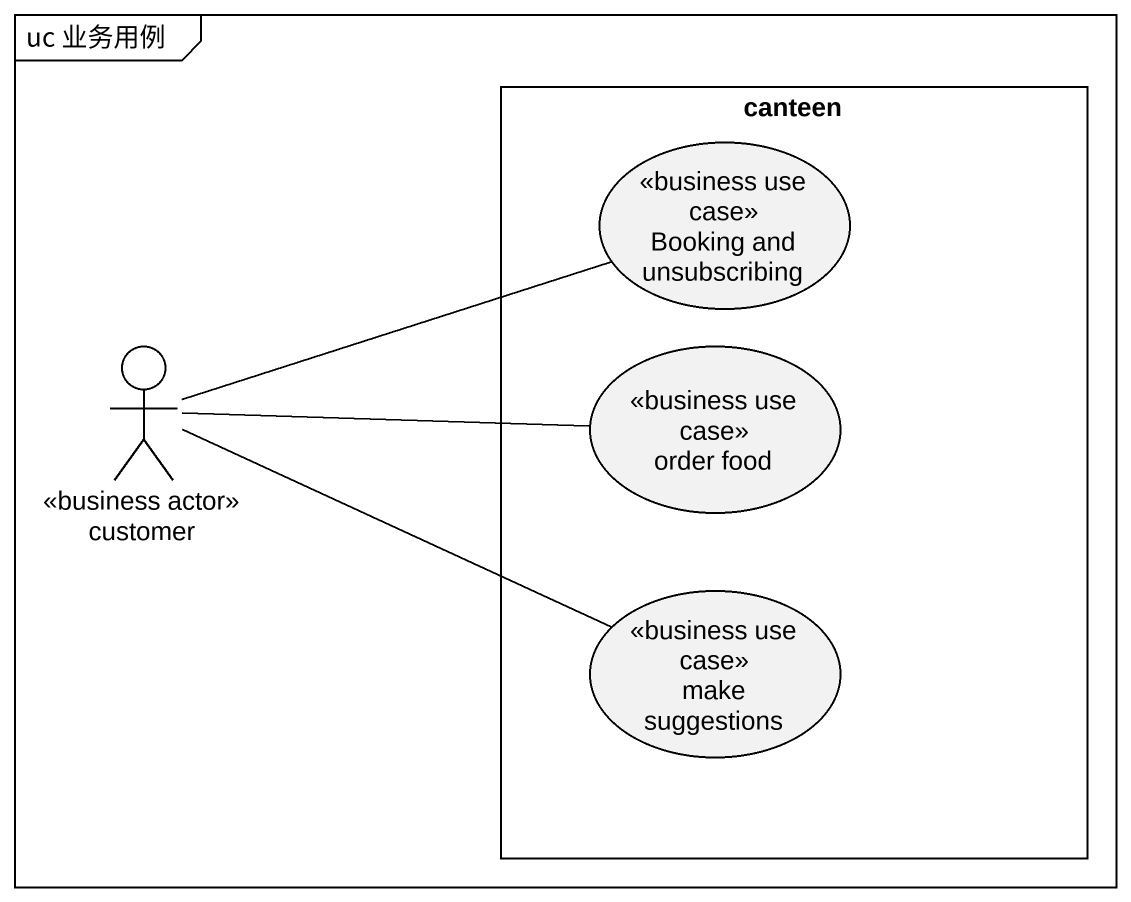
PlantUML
@startuml
mainframe uc 业务用例
rectangle canteen {
  usecase "Booking and unsubscribing" as Booking_and_unsubscribing <<business use case>>
  usecase "order food" as order_food <<business use case>>
  usecase "make suggestions" as make_suggestions <<business use case>>
}
actor customer <<business actor>>
customer -right- Booking_and_unsubscribing
customer -right- order_food
customer -right- make_suggestions
@enduml
